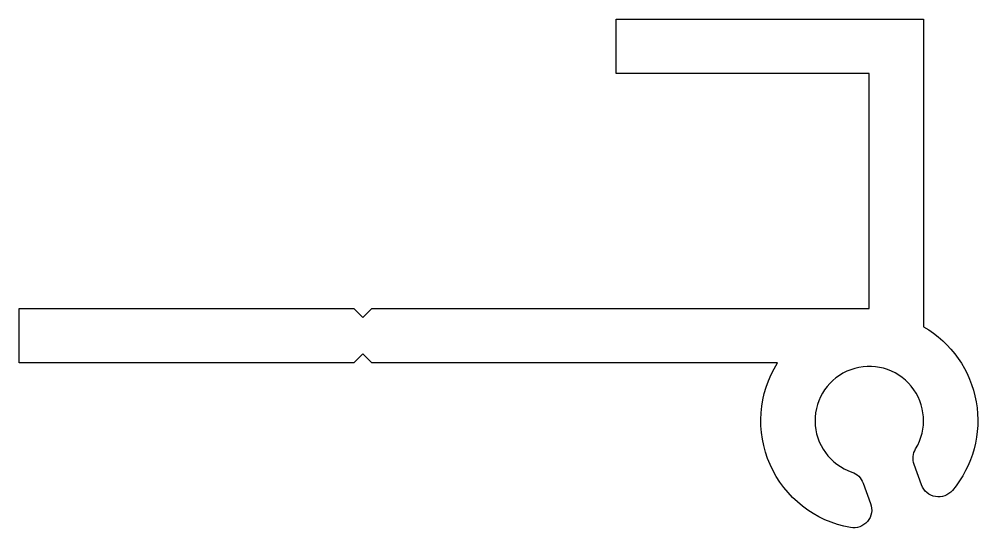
# Model space of a CAD drawing. Extents: x 128.2 to 181.2, y 208.5 to 236.6.
import ezdxf

# ---------------------------------------------------------------- set-up
doc = ezdxf.new("R2010")
doc.units = 0
doc.header["$LTSCALE"] = 15
doc.layers.get('0').update_dxf_attribs({"linetype": 'CONTINUOUS'})

msp = doc.modelspace()

# ---------------------------------------------------------------- linework, layer by layer
at = {"color": 0, "linetype": 'BYBLOCK'}
msp.add_lwpolyline([(175.23, 233.587), (161.23, 233.587), (161.23, 236.587), (178.23, 236.587), (178.23, 219.587, -0.466308), (179.826, 210.535, -0.57735), (178.121, 210.835), (177.708, 211.97, -0.227735), (177.793, 212.832, 2.849), (174.269, 211.549, -0.227735), (174.889, 210.944), (175.302, 209.809, -0.57735), (174.188, 208.482, -0.532759), (170.152, 217.587), (147.73, 217.587), (147.23, 218.087), (146.73, 217.587), (128.23, 217.587), (128.23, 220.587), (146.73, 220.587), (147.23, 220.087), (147.73, 220.587), (175.23, 220.587)], format="xyb", close=True, dxfattribs=at)

doc.saveas('drawing.dxf')
